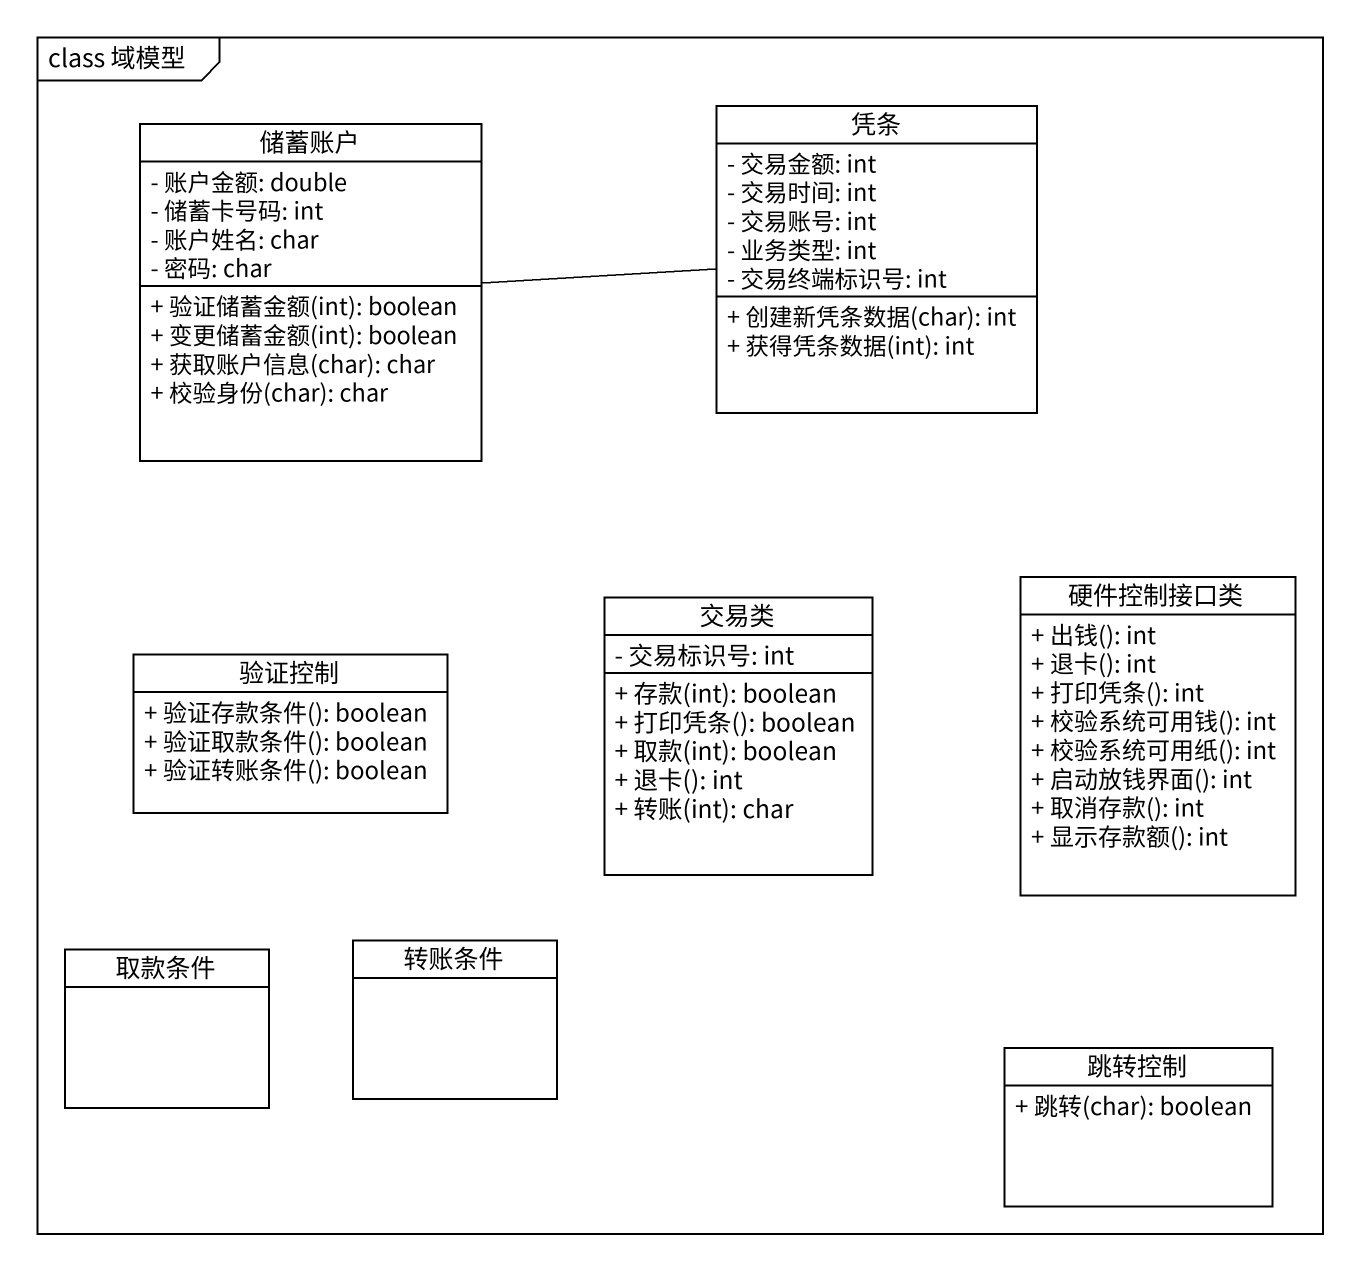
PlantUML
@startuml
mainframe class 域模型
hide circle
hide empty members
skinparam classAttributeIconSize 0
class 储蓄账户 {
  - 账户金额: double
  - 储蓄卡号码: int
  - 账户姓名: char
  - 密码: char
  + 验证储蓄金额(int): boolean
  + 变更储蓄金额(int): boolean
  + 获取账户信息(char): char
  + 校验身份(char): char
}
class 凭条 {
  - 交易金额: int
  - 交易时间: int
  - 交易账号: int
  - 业务类型: int
  - 交易终端标识号: int
  + 创建新凭条数据(char): int
  + 获得凭条数据(int): int
}
class 交易类 {
  - 交易标识号: int
  + 存款(int): boolean
  + 打印凭条(): boolean
  + 取款(int): boolean
  + 退卡(): int
  + 转账(int): char
}
class 硬件控制接口类 {
  + 出钱(): int
  + 退卡(): int
  + 打印凭条(): int
  + 校验系统可用钱(): int
  + 校验系统可用纸(): int
  + 启动放钱界面(): int
  + 取消存款(): int
  + 显示存款额(): int
}
class 验证控制 {
  + 验证存款条件(): boolean
  + 验证取款条件(): boolean
  + 验证转账条件(): boolean
}
class 取款条件
class 转账条件
class 跳转控制 {
  + 跳转(char): boolean
}
储蓄账户 -right- 凭条
@enduml
